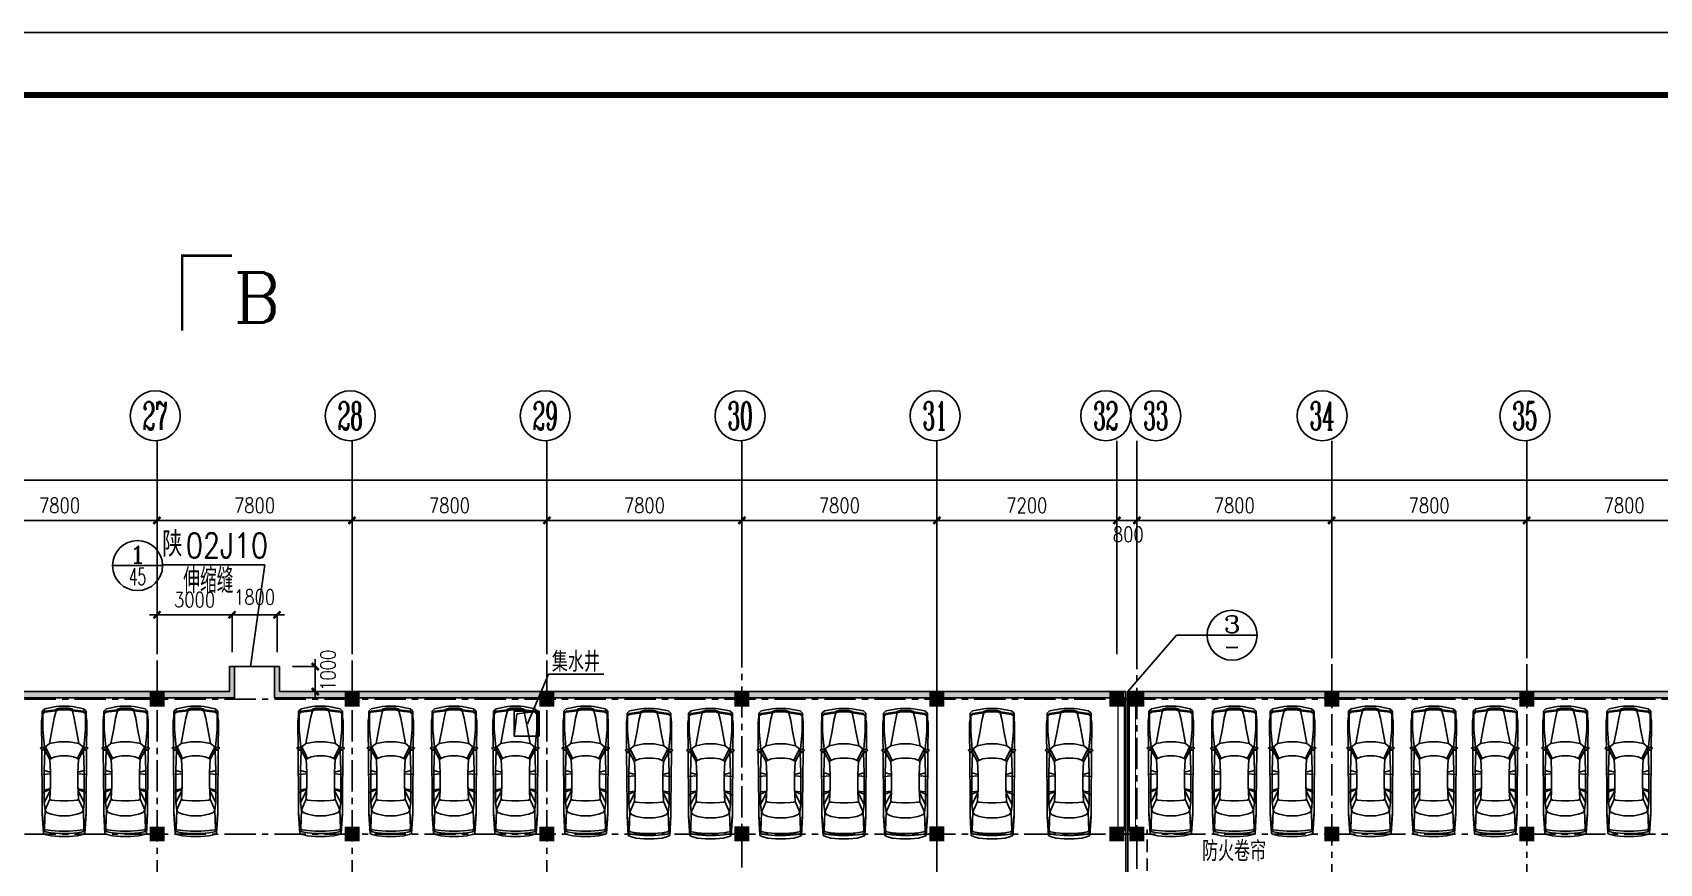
# Model space of a CAD drawing. Extents: x -542930 to 249594, y -301235 to 84515.
# Drawn here: x 99945 to 165040, y -124238 to -90985 of the extents above; entities that cross this region are included whole.
import ezdxf
from ezdxf.enums import TextEntityAlignment as Align

# ---------------------------------------------------------------- set-up
doc = ezdxf.new("R2010")
doc.units = 0
doc.header["$LTSCALE"] = 1000
doc.header["$MEASUREMENT"] = 0
doc.linetypes.add('CENTER', pattern=[2, 1.25, -0.25, 0.25, -0.25])
doc.linetypes.add('DASHED', pattern=[0.75, 0.5, -0.25])
doc.layers.get('0').update_dxf_attribs({"linetype": 'CONTINUOUS'})
doc.layers.get('DEFPOINTS').update_dxf_attribs({"linetype": 'CONTINUOUS'})
for name, color, linetype in [('A-CH-TEXT', 2, 'CONTINUOUS'), ('A-COLUMN', 5, 'CONTINUOUS'), ('A-FURN', 251, 'CONTINUOUS'), ('A-GRID', 1, 'CENTER'), ('A-STAIR', 3, 'CONTINUOUS'), ('AXIS', 3, 'CONTINUOUS'), ('AXIS_TEXT', 7, 'CONTINUOUS'), ('OTHER', 7, 'CONTINUOUS'), ('PUB_DIM', 3, 'CONTINUOUS'), ('PUB_TITLE', 4, 'CONTINUOUS'), ('TEXT', 7, 'CONTINUOUS'), ('WALL', 255, 'CONTINUOUS'), ('中文', 2, 'CONTINUOUS')]:
    doc.layers.add(name, color=color, linetype=linetype)
doc.styles.add('_HZTXT', font='txt.shx', dxfattribs={"width": 0.8, "bigfont": 'hztxt.shx'})
doc.styles.add('COMP', font='complex', dxfattribs={"bigfont": 'hztxt'})
doc.styles.add('COMPLEX', font='COMPLEX')
doc.styles.add('DIM_FONT', font='SIMPLEX.shx', dxfattribs={"width": 0.8})
doc.styles.add('HZXY', font='romans.shx', dxfattribs={"width": 0.8, "bigfont": 'hztxt.shx'})
doc.dimstyles.new('AXIS200', dxfattribs={"dimscale": 2, "dimtxt": 300, "dimasz": 1, "dimexe": 250, "dimexo": 300, "dimgap": 150, "dimtad": 1, "dimdec": 0, "dimdsep": 46, "dimtxsty": 'DIM_FONT', "dimblk": '_DIMX', "dimblk1": '_DIMX', "dimblk2": '_DIMX', "dimsah": 1, "dimcen": 5, "dimse1": 1, "dimse2": 1, "dimclrt": 7, "dimadec": 0, "dimazin": 0, "dimtfac": 1, "dimtdec": 0, "dimtix": 1, "dimtmove": 2, "dimatfit": 3, "dimldrblk": '_DIMX', "dimfxl": 1, "dimarcsym": 0})

# ---------------------------------------------------------------- blocks, each defined once
blk = doc.blocks.new('_DIMX')
blk.add_line((-150, 0), (150, 0))
at = {"const_width": 50}
blk.add_lwpolyline([(-70, -70), (70, 70)], dxfattribs=at)
blk = doc.blocks.new('*D406')
at = {"layer": 'DEFPOINTS', "color": 0, "transparency": 16777216}
for p in [(-70073, -107895), (226927, -107895), (-70073, -108895)]:
    blk.add_point(p, dxfattribs=at)
at = {"layer": 'PUB_DIM', "color": 0, "lineweight": -2, "transparency": 16777216}
blk.add_line((226925, -108895), (-70071, -108895), dxfattribs=at)
at = {"layer": 'PUB_DIM', "color": 0, "lineweight": -2, "transparency": 16777216, "xscale": 2, "yscale": 2, "zscale": 2, "rotation": 180}
blk.add_blockref('_DIMX', (-70073, -108895), dxfattribs=at)
at = {"layer": 'PUB_DIM', "color": 0, "lineweight": -2, "transparency": 16777216, "xscale": 2, "yscale": 2, "zscale": 2}
blk.add_blockref('_DIMX', (226927, -108895), dxfattribs=at)
at = {"layer": 'PUB_DIM', "color": 7, "transparency": 16777216, "insert": (70165, -108187), "char_height": 600, "attachment_point": 5, "style": 'DIM_FONT'}
blk.add_mtext('297000', dxfattribs=at)
blk = doc.blocks.new('_INDEX')
blk.add_line((-0.5, 0), (0.5, 0))
blk.add_circle((0, 0), 0.5)
at = {"style": 'COMP'}
for tag, width, p, p2 in [('1', 2.333333, (-0.17, 0.05), (0.17, 0.05)), ('-', 1.166667, (-0.17, -0.39), (0.17, -0.39))]:
    blk.add_attdef(tag, text='', height=0.34, dxfattribs=dict(at, width=width)).set_placement(p, p2, align=Align.FIT)
blk = doc.blocks.new('M_F27')
for p, q in [((-2489, 522), (-2426, 736)), ((-2426, 736), (-2389, 824)), ((-2389, 824), (-1610, 874)), ((-2389, 824), (-1560, 874)), ((-2264, 812), (-2389, 824)), ((-2326, 736), (-2364, 522)), ((-2326, 736), (-2351, 596)), ((-2326, 736), (-2288, 811)), ((-2200, 786), (-2288, 811)), ((-2276, 522), (-2238, 736)), ((-2200, 786), (-2238, 736)), ((-1560, 874), (-2212, 815)), ((-2208, 815), (-2211, 814)), ((-1660, 862), (-2208, 815)), ((-1446, 761), (-2200, 786)), ((-1560, 874), (-1660, 862)), ((-1622, 510), (-1547, 698)), ((-1617, 869), (-1620, 866)), ((-1208, 874), (-1610, 874)), ((-1547, 698), (-1446, 761)), ((-1145, 799), (-1446, 761)), ((-1019, 572), (-1446, 761)), ((-1208, 874), (980, 889)), ((-1145, 799), (-682, 557)), ((-1145, 799), (124, 799)), ((-743, 849), (-793, 874)), ((-730, 799), (-743, 849)), ((-630, 555), (-730, 799)), ((-642, 799), (-605, 554)), ((-2, 547), (-27, 877)), ((124, 799), (61, 547)), ((941, 773), (124, 799)), ((564, 572), (941, 773)), ((1079, 748), (614, 522)), ((941, 773), (941, 874)), ((983, 777), (941, 773)), ((941, 773), (987, 765)), ((980, 902), (995, 790)), ((980, 790), (980, 898)), ((995, 790), (980, 790)), ((980, 790), (992, 746)), ((984, 905), (1020, 939)), ((992, 746), (1021, 747)), ((995, 790), (1022, 746)), ((1022, 748), (995, 790)), ((1021, 747), (1022, 748)), ((1053, 768), (1022, 746)), ((1036, 935), (1062, 857)), ((1036, 756), (1079, 748)), ((1051, 889), (1497, 893)), ((1057, 776), (1062, 857)), ((1770, 849), (1058, 784)), ((1204, 585), (1079, 748)), ((1506, 899), (2121, 899)), ((2461, 849), (1770, 849)), ((2272, 876), (2121, 899)), ((2272, 876), (2272, 874)), ((2437, 851), (2272, 876)), ((2511, 874), (2287, 874)), ((2398, 849), (2461, 773)), ((2437, 850), (2433, 851)), ((2498, 773), (2436, 849)), ((2511, 874), (2450, 850)), ((2461, 773), (2523, 321)), ((2561, 321), (2498, 773)), ((2599, 773), (2511, 874)), ((2599, 773), (2687, 321)), ((-2489, 522), (-2514, 196)), ((-2514, -206), (-2514, 196)), ((-2364, 522), (-2389, 196)), ((-2389, -206), (-2389, 196)), ((-2351, 594), (-2351, 596)), ((-2301, 196), (-2276, 522)), ((-2301, 196), (-2301, -206)), ((-1622, 510), (-1685, 196)), ((-1685, -206), (-1685, 196)), ((-1082, 145), (-1070, 371)), ((-1082, 145), (-1082, -156)), ((-1070, 371), (-1057, 510)), ((-1019, 572), (-1057, 510)), ((-680, 556), (-1019, 572)), ((-1019, 572), (-479, 547)), ((-680, 556), (-630, 555)), ((-605, 554), (-630, 555)), ((-479, 547), (-605, 554)), ((61, 547), (-479, 547)), ((61, 547), (564, 572)), ((564, 572), (614, 522)), ((614, 522), (677, 371)), ((677, 371), (714, 145)), ((714, -156), (714, 145)), ((1795, 472), (1204, 585)), ((1280, 196), (1204, 585)), ((1280, 196), (1280, -206)), ((2222, 397), (1795, 472)), ((2523, 321), (2222, 397)), ((2523, 321), (2586, 321)), ((2523, 321), (2561, 196)), ((2580, 196), (2542, 321)), ((2561, 196), (2561, -206)), ((2611, 196), (2574, 321)), ((2580, 321), (2618, 196)), ((2580, 196), (2580, -206)), ((2611, 196), (2611, -206)), ((2618, -206), (2618, 196)), ((2687, 321), (2699, 196)), ((2699, -206), (2699, 196)), ((-2489, -533), (-2514, -206)), ((-2489, -533), (-2426, -747)), ((-2389, -206), (-2364, -533)), ((-2326, -747), (-2364, -533)), ((-2351, -607), (-2351, -605)), ((-2351, -607), (-2326, -747)), ((-2276, -533), (-2301, -206)), ((-2276, -533), (-2238, -747)), ((-1685, -206), (-1622, -520)), ((-1622, -520), (-1547, -709)), ((-1019, -583), (-1446, -772)), ((-682, -568), (-1145, -809)), ((-1070, -382), (-1082, -156)), ((-1057, -520), (-1070, -382)), ((-1019, -583), (-1057, -520)), ((-479, -558), (-1019, -583)), ((-1019, -583), (-680, -567)), ((-730, -809), (-630, -566)), ((-680, -567), (-682, -568)), ((-680, -567), (-630, -566)), ((-605, -565), (-642, -809)), ((-630, -566), (-605, -565)), ((-605, -565), (-479, -558)), ((61, -558), (-479, -558)), ((-2, -558), (-27, -884)), ((61, -558), (124, -809)), ((564, -583), (61, -558)), ((614, -533), (564, -583)), ((564, -583), (941, -784)), ((677, -382), (614, -533)), ((1079, -759), (614, -533)), ((714, -156), (677, -382)), ((1204, -596), (1079, -759)), ((1204, -596), (1280, -206)), ((1795, -483), (1204, -596)), ((1795, -483), (2222, -407)), ((2523, -332), (2222, -407)), ((2523, -332), (2461, -784)), ((2561, -332), (2498, -784)), ((2523, -332), (2561, -206)), ((2586, -332), (2523, -332)), ((2580, -206), (2542, -332)), ((2618, -6), (2561, -6)), ((2574, -332), (2611, -206)), ((2618, -206), (2580, -332)), ((2687, -332), (2599, -784)), ((2687, -332), (2699, -206)), ((-2426, -747), (-2389, -835)), ((-2389, -835), (-2264, -823)), ((-1560, -885), (-2389, -835)), ((-1610, -885), (-2389, -835)), ((-2326, -747), (-2288, -822)), ((-2288, -822), (-2200, -797)), ((-2200, -797), (-2238, -747)), ((-2212, -826), (-1560, -885)), ((-2208, -826), (-2211, -825)), ((-1660, -872), (-2208, -826)), ((-1446, -772), (-2200, -797)), ((-1560, -885), (-1660, -872)), ((-1621, -877), (-1617, -880)), ((-1610, -885), (-1208, -885)), ((-1547, -709), (-1446, -772)), ((-1145, -809), (-1446, -772)), ((-1208, -885), (980, -900)), ((-1145, -809), (124, -809)), ((-743, -860), (-793, -885)), ((-743, -860), (-730, -809)), ((941, -784), (124, -809)), ((987, -776), (941, -784)), ((983, -788), (941, -784)), ((941, -885), (941, -784)), ((992, -757), (980, -800)), ((995, -800), (980, -800)), ((995, -800), (980, -913)), ((980, -909), (980, -800)), ((984, -916), (1020, -950)), ((992, -757), (1021, -758)), ((995, -800), (1022, -757)), ((1022, -758), (995, -800)), ((1021, -758), (1022, -758)), ((1022, -757), (1053, -779)), ((1036, -767), (1079, -759)), ((1036, -946), (1062, -867)), ((1051, -901), (1497, -904)), ((1057, -787), (1062, -867)), ((1770, -860), (1058, -795)), ((2121, -910), (1506, -910)), ((1770, -860), (2461, -860)), ((2121, -910), (2272, -887)), ((2270, -887), (2121, -910)), ((2437, -861), (2272, -887)), ((2272, -885), (2272, -887)), ((2285, -885), (2511, -885)), ((2398, -860), (2461, -784)), ((2436, -860), (2498, -784)), ((2437, -861), (2436, -860)), ((2450, -861), (2511, -885)), ((2599, -784), (2511, -885))]:
    blk.add_line(p, q)
for centre, start, end in [((990, 898), 132.96497, 179.74535), ((1027, 932), 18.15727, 132.96497), ((1047, 776), 305.15418, 356.86364), ((990, -909), 180.25465, 227.03503), ((1027, -942), 227.03503, 341.84273), ((1047, -787), 3.17983, 54.84582)]:
    blk.add_arc(centre, 10, start, end)
at = {"width": 0.8, "flags": 9}
for tag in ['XSIZE', 'YSIZE']:
    blk.add_attdef(tag, (0, 0), '', height=0.5, dxfattribs=at)
blk = doc.blocks.new('_FZH')
blk.add_solid([(-0.5, -0.5), (0.5, -0.5), (-0.5, 0.5), (0.5, 0.5)])
blk = doc.blocks.new('*D470')
at = {"layer": 'DEFPOINTS', "color": 0, "transparency": 16777216}
for p in [(112257, -116357), (111257, -117357), (112257, -117357)]:
    blk.add_point(p, dxfattribs=at)
at = {"layer": 'PUB_DIM', "color": 0, "lineweight": -2, "transparency": 16777216}
blk.add_line((111257, -116359), (111257, -117355), dxfattribs=at)
at = {"layer": 'PUB_DIM', "color": 0, "lineweight": -2, "transparency": 16777216, "xscale": 2, "yscale": 2, "zscale": 2}
for p, rotation in [((111257, -116357), 90), ((111257, -117357), 270)]:
    blk.add_blockref('_DIMX', p, dxfattribs=dict(at, rotation=rotation))
at = {"layer": 'PUB_DIM', "color": 7, "transparency": 16777216, "insert": (111764, -116506), "char_height": 600, "attachment_point": 5, "rotation": 90, "style": 'DIM_FONT'}
blk.add_mtext('1000', dxfattribs=at)
blk = doc.blocks.new('*D444')
at = {"layer": 'DEFPOINTS', "color": 0, "transparency": 16777216}
for p in [(136127, -110510), (128327, -114910), (136127, -114910)]:
    blk.add_point(p, dxfattribs=at)
at = {"layer": 'PUB_DIM', "color": 0, "lineweight": -2, "transparency": 16777216}
blk.add_line((128329, -110510), (136125, -110510), dxfattribs=at)
at = {"layer": 'PUB_DIM', "color": 0, "lineweight": -2, "transparency": 16777216, "xscale": 2, "yscale": 2, "zscale": 2, "rotation": 180}
blk.add_blockref('_DIMX', (128327, -110510), dxfattribs=at)
at = {"layer": 'PUB_DIM', "color": 0, "lineweight": -2, "transparency": 16777216, "xscale": 2, "yscale": 2, "zscale": 2}
blk.add_blockref('_DIMX', (136127, -110510), dxfattribs=at)
at = {"layer": 'PUB_DIM', "color": 7, "transparency": 16777216, "insert": (132227, -109910), "char_height": 600, "attachment_point": 5, "style": 'DIM_FONT'}
blk.add_mtext('7800', dxfattribs=at)
blk = doc.blocks.new('*D445')
at = {"layer": 'DEFPOINTS', "color": 0, "transparency": 16777216}
for p in [(104925, -110508), (97125, -114908), (104925, -114908)]:
    blk.add_point(p, dxfattribs=at)
at = {"layer": 'PUB_DIM', "color": 0, "lineweight": -2, "transparency": 16777216}
blk.add_line((97127, -110508), (104923, -110508), dxfattribs=at)
at = {"layer": 'PUB_DIM', "color": 0, "lineweight": -2, "transparency": 16777216, "xscale": 2, "yscale": 2, "zscale": 2, "rotation": 180}
blk.add_blockref('_DIMX', (97125, -110508), dxfattribs=at)
at = {"layer": 'PUB_DIM', "color": 0, "lineweight": -2, "transparency": 16777216, "xscale": 2, "yscale": 2, "zscale": 2}
blk.add_blockref('_DIMX', (104925, -110508), dxfattribs=at)
at = {"layer": 'PUB_DIM', "color": 7, "transparency": 16777216, "insert": (101025, -109908), "char_height": 600, "attachment_point": 5, "style": 'DIM_FONT'}
blk.add_mtext('7800', dxfattribs=at)
blk = doc.blocks.new('*D448')
at = {"layer": 'DEFPOINTS', "color": 0, "transparency": 16777216}
for p in [(112727, -110510), (112727, -114910), (120527, -114910)]:
    blk.add_point(p, dxfattribs=at)
at = {"layer": 'PUB_DIM', "color": 0, "lineweight": -2, "transparency": 16777216}
blk.add_line((120525, -110510), (112729, -110510), dxfattribs=at)
at = {"layer": 'PUB_DIM', "color": 0, "lineweight": -2, "transparency": 16777216, "xscale": 2, "yscale": 2, "zscale": 2, "rotation": 180}
blk.add_blockref('_DIMX', (112727, -110510), dxfattribs=at)
at = {"layer": 'PUB_DIM', "color": 0, "lineweight": -2, "transparency": 16777216, "xscale": 2, "yscale": 2, "zscale": 2}
blk.add_blockref('_DIMX', (120527, -110510), dxfattribs=at)
at = {"layer": 'PUB_DIM', "color": 7, "transparency": 16777216, "insert": (116627, -109910), "char_height": 600, "attachment_point": 5, "style": 'DIM_FONT'}
blk.add_mtext('7800', dxfattribs=at)
blk = doc.blocks.new('*D449')
at = {"layer": 'DEFPOINTS', "color": 0, "transparency": 16777216}
for p in [(104927, -114287), (104927, -115287), (107928, -115287)]:
    blk.add_point(p, dxfattribs=at)
at = {"layer": 'PUB_DIM', "color": 0, "lineweight": -2, "transparency": 16777216}
blk.add_line((107926, -114287), (104929, -114287), dxfattribs=at)
at = {"layer": 'PUB_DIM', "color": 0, "lineweight": -2, "transparency": 16777216, "xscale": 2, "yscale": 2, "zscale": 2, "rotation": 180}
blk.add_blockref('_DIMX', (104927, -114287), dxfattribs=at)
at = {"layer": 'PUB_DIM', "color": 0, "lineweight": -2, "transparency": 16777216, "xscale": 2, "yscale": 2, "zscale": 2}
blk.add_blockref('_DIMX', (107928, -114287), dxfattribs=at)
at = {"layer": 'PUB_DIM', "color": 7, "transparency": 16777216, "insert": (106427, -113687), "char_height": 600, "attachment_point": 5, "style": 'DIM_FONT'}
blk.add_mtext('3000', dxfattribs=at)
blk = doc.blocks.new('*D450')
at = {"layer": 'DEFPOINTS', "color": 0, "transparency": 16777216}
for p in [(107928, -114287), (107928, -115287), (109728, -115287)]:
    blk.add_point(p, dxfattribs=at)
at = {"layer": 'PUB_DIM', "color": 0, "lineweight": -2, "transparency": 16777216}
blk.add_line((109726, -114287), (107930, -114287), dxfattribs=at)
at = {"layer": 'PUB_DIM', "color": 0, "lineweight": -2, "transparency": 16777216, "xscale": 2, "yscale": 2, "zscale": 2, "rotation": 180}
blk.add_blockref('_DIMX', (107928, -114287), dxfattribs=at)
at = {"layer": 'PUB_DIM', "color": 0, "lineweight": -2, "transparency": 16777216, "xscale": 2, "yscale": 2, "zscale": 2}
blk.add_blockref('_DIMX', (109728, -114287), dxfattribs=at)
at = {"layer": 'PUB_DIM', "color": 7, "transparency": 16777216, "insert": (108828, -113580), "char_height": 600, "attachment_point": 5, "style": 'DIM_FONT'}
blk.add_mtext('1800', dxfattribs=at)
blk = doc.blocks.new('*D451')
at = {"layer": 'DEFPOINTS', "color": 0, "transparency": 16777216}
for p in [(112727, -110510), (104927, -114910), (112727, -114910)]:
    blk.add_point(p, dxfattribs=at)
at = {"layer": 'PUB_DIM', "color": 0, "lineweight": -2, "transparency": 16777216}
blk.add_line((104929, -110510), (112725, -110510), dxfattribs=at)
at = {"layer": 'PUB_DIM', "color": 0, "lineweight": -2, "transparency": 16777216, "xscale": 2, "yscale": 2, "zscale": 2, "rotation": 180}
blk.add_blockref('_DIMX', (104927, -110510), dxfattribs=at)
at = {"layer": 'PUB_DIM', "color": 0, "lineweight": -2, "transparency": 16777216, "xscale": 2, "yscale": 2, "zscale": 2}
blk.add_blockref('_DIMX', (112727, -110510), dxfattribs=at)
at = {"layer": 'PUB_DIM', "color": 7, "transparency": 16777216, "insert": (108827, -109910), "char_height": 600, "attachment_point": 5, "style": 'DIM_FONT'}
blk.add_mtext('7800', dxfattribs=at)
blk = doc.blocks.new('*D452')
at = {"layer": 'DEFPOINTS', "color": 0, "transparency": 16777216}
for p in [(120527, -110510), (120527, -114910), (128327, -114910)]:
    blk.add_point(p, dxfattribs=at)
at = {"layer": 'PUB_DIM', "color": 0, "lineweight": -2, "transparency": 16777216}
blk.add_line((128325, -110510), (120529, -110510), dxfattribs=at)
at = {"layer": 'PUB_DIM', "color": 0, "lineweight": -2, "transparency": 16777216, "xscale": 2, "yscale": 2, "zscale": 2, "rotation": 180}
blk.add_blockref('_DIMX', (120527, -110510), dxfattribs=at)
at = {"layer": 'PUB_DIM', "color": 0, "lineweight": -2, "transparency": 16777216, "xscale": 2, "yscale": 2, "zscale": 2}
blk.add_blockref('_DIMX', (128327, -110510), dxfattribs=at)
at = {"layer": 'PUB_DIM', "color": 7, "transparency": 16777216, "insert": (124427, -109910), "char_height": 600, "attachment_point": 5, "style": 'DIM_FONT'}
blk.add_mtext('7800', dxfattribs=at)
blk = doc.blocks.new('_AXISO')
blk.add_circle((0, 0), 0.5)
at = {"layer": 'AXIS_TEXT', "style": 'COMPLEX', "width": 1.041667}
blk.add_attdef('A', text='', height=0.56, dxfattribs=at).set_placement((-0.25, -0.28), (0.25, -0.28), align=Align.FIT)
blk = doc.blocks.new('*D453')
at = {"layer": 'DEFPOINTS', "color": 0, "transparency": 16777216}
for p in [(159727, -110510), (159727, -114910), (167527, -114910)]:
    blk.add_point(p, dxfattribs=at)
at = {"layer": 'PUB_DIM', "color": 0, "lineweight": -2, "transparency": 16777216}
blk.add_line((167525, -110510), (159729, -110510), dxfattribs=at)
at = {"layer": 'PUB_DIM', "color": 0, "lineweight": -2, "transparency": 16777216, "xscale": 2, "yscale": 2, "zscale": 2, "rotation": 180}
blk.add_blockref('_DIMX', (159727, -110510), dxfattribs=at)
at = {"layer": 'PUB_DIM', "color": 0, "lineweight": -2, "transparency": 16777216, "xscale": 2, "yscale": 2, "zscale": 2}
blk.add_blockref('_DIMX', (167527, -110510), dxfattribs=at)
at = {"layer": 'PUB_DIM', "color": 7, "transparency": 16777216, "insert": (163627, -109910), "char_height": 600, "attachment_point": 5, "style": 'DIM_FONT'}
blk.add_mtext('7800', dxfattribs=at)
blk = doc.blocks.new('*D454')
at = {"layer": 'DEFPOINTS', "color": 0, "transparency": 16777216}
for p in [(144127, -110510), (144127, -114910), (151927, -114910)]:
    blk.add_point(p, dxfattribs=at)
at = {"layer": 'PUB_DIM', "color": 0, "lineweight": -2, "transparency": 16777216}
blk.add_line((151925, -110510), (144129, -110510), dxfattribs=at)
at = {"layer": 'PUB_DIM', "color": 0, "lineweight": -2, "transparency": 16777216, "xscale": 2, "yscale": 2, "zscale": 2, "rotation": 180}
blk.add_blockref('_DIMX', (144127, -110510), dxfattribs=at)
at = {"layer": 'PUB_DIM', "color": 0, "lineweight": -2, "transparency": 16777216, "xscale": 2, "yscale": 2, "zscale": 2}
blk.add_blockref('_DIMX', (151927, -110510), dxfattribs=at)
at = {"layer": 'PUB_DIM', "color": 7, "transparency": 16777216, "insert": (148027, -109910), "char_height": 600, "attachment_point": 5, "style": 'DIM_FONT'}
blk.add_mtext('7800', dxfattribs=at)
blk = doc.blocks.new('*D455')
at = {"layer": 'DEFPOINTS', "color": 0, "transparency": 16777216}
for p in [(143327, -110510), (136127, -114910), (143327, -114910)]:
    blk.add_point(p, dxfattribs=at)
at = {"layer": 'PUB_DIM', "color": 0, "lineweight": -2, "transparency": 16777216}
blk.add_line((136129, -110510), (143325, -110510), dxfattribs=at)
at = {"layer": 'PUB_DIM', "color": 0, "lineweight": -2, "transparency": 16777216, "xscale": 2, "yscale": 2, "zscale": 2, "rotation": 180}
blk.add_blockref('_DIMX', (136127, -110510), dxfattribs=at)
at = {"layer": 'PUB_DIM', "color": 0, "lineweight": -2, "transparency": 16777216, "xscale": 2, "yscale": 2, "zscale": 2}
blk.add_blockref('_DIMX', (143327, -110510), dxfattribs=at)
at = {"layer": 'PUB_DIM', "color": 7, "transparency": 16777216, "insert": (139727, -109910), "char_height": 600, "attachment_point": 5, "style": 'DIM_FONT'}
blk.add_mtext('7200', dxfattribs=at)
blk = doc.blocks.new('*D456')
at = {"layer": 'DEFPOINTS', "color": 0, "transparency": 16777216}
for p in [(143329, -110510), (143329, -114910), (144129, -114910)]:
    blk.add_point(p, dxfattribs=at)
at = {"layer": 'PUB_DIM', "color": 0, "lineweight": -2, "transparency": 16777216}
blk.add_line((144127, -110510), (143331, -110510), dxfattribs=at)
at = {"layer": 'PUB_DIM', "color": 0, "lineweight": -2, "transparency": 16777216, "xscale": 2, "yscale": 2, "zscale": 2, "rotation": 180}
blk.add_blockref('_DIMX', (143329, -110510), dxfattribs=at)
at = {"layer": 'PUB_DIM', "color": 0, "lineweight": -2, "transparency": 16777216, "xscale": 2, "yscale": 2, "zscale": 2}
blk.add_blockref('_DIMX', (144129, -110510), dxfattribs=at)
at = {"layer": 'PUB_DIM', "color": 7, "transparency": 16777216, "insert": (143788, -111072), "char_height": 600, "attachment_point": 5, "style": 'DIM_FONT'}
blk.add_mtext('800', dxfattribs=at)
blk = doc.blocks.new('*D457')
at = {"layer": 'DEFPOINTS', "color": 0, "transparency": 16777216}
for p in [(151925, -110510), (151925, -114910), (159725, -114910)]:
    blk.add_point(p, dxfattribs=at)
at = {"layer": 'PUB_DIM', "color": 0, "lineweight": -2, "transparency": 16777216}
blk.add_line((159723, -110510), (151927, -110510), dxfattribs=at)
at = {"layer": 'PUB_DIM', "color": 0, "lineweight": -2, "transparency": 16777216, "xscale": 2, "yscale": 2, "zscale": 2, "rotation": 180}
blk.add_blockref('_DIMX', (151925, -110510), dxfattribs=at)
at = {"layer": 'PUB_DIM', "color": 0, "lineweight": -2, "transparency": 16777216, "xscale": 2, "yscale": 2, "zscale": 2}
blk.add_blockref('_DIMX', (159725, -110510), dxfattribs=at)
at = {"layer": 'PUB_DIM', "color": 7, "transparency": 16777216, "insert": (155825, -109910), "char_height": 600, "attachment_point": 5, "style": 'DIM_FONT'}
blk.add_mtext('7800', dxfattribs=at)

msp = doc.modelspace()

# ---------------------------------------------------------------- hatches: boundary and pattern name
msp.add_hatch(color=256).paths.add_polyline_path([(117205.406, -117358.951), (117099.656, -117608.951), (120527.295, -117608.951), (120527.295, -117358.951)])
h = msp.add_hatch(color=256)
h.paths.add_polyline_path([(159727.295, -117608.951), (159727.295, -117358.951), (151927.295, -117358.951), (151927.295, -117608.951)])
h.paths.add_polyline_path([(159727.295, -117358.951), (159727.295, -117608.951), (164092.901, -117608.951), (164198.651, -117358.951)])
h.paths.add_polyline_path([(164198.651, -117358.951), (164092.901, -117608.951), (167527.295, -117608.951), (167527.295, -117358.951)])
h.paths.add_polyline_path([(175327.295, -117608.951), (175327.295, -117358.951), (167527.295, -117358.951), (167527.295, -117608.951)])
h.paths.add_polyline_path([(175327.295, -117358.951), (175327.295, -117608.951), (183002.487, -117608.951), (183002.487, -117658.951), (183127.295, -117658.951), (183127.295, -117358.951), (180598.18, -117358.951)])
h.paths.add_polyline_path([(183127.295, -117358.951), (183127.295, -117658.951), (183252.487, -117658.951), (183252.487, -117608.951), (190927.295, -117608.951), (190927.295, -117358.951)])
at = {"layer": 'PUB_DIM'}
h = msp.add_hatch(color=256, dxfattribs=at)
h.paths.add_polyline_path([(89327.295, -117358.951), (81527.295, -117358.951), (81527.295, -117658.951), (81652.487, -117658.951), (81652.487, -117608.951), (89327.295, -117608.951)])
h.paths.add_polyline_path([(97127.295, -117358.951), (89327.295, -117358.951), (89327.295, -117608.951), (97127.295, -117608.951)])
h.paths.add_polyline_path([(104927.295, -117358.951), (97127.295, -117358.951), (97127.295, -117608.951), (104927.295, -117608.951)])
h.paths.add_polyline_path([(108027.701, -116358.951), (107827.701, -116358.951), (107827.701, -117358.951), (104927.295, -117358.951), (104927.295, -117608.951), (108027.701, -117608.951)])
h = msp.add_hatch(color=256, dxfattribs=at)
h.paths.add_polyline_path([(109827.701, -117358.951), (109827.701, -116358.951), (109627.701, -116358.951), (109627.701, -117608.951), (112727.295, -117608.951), (112727.295, -117358.951)])
h.paths.add_polyline_path([(112727.295, -117358.951), (112727.295, -117608.951), (120193.04, -117608.951), (120298.79, -117358.951)])
h.paths.add_polyline_path([(120527.295, -117358.951), (120527.295, -117608.951), (128327.295, -117608.951), (128327.295, -117358.951)])
h.paths.add_polyline_path([(128327.295, -117358.951), (128327.295, -117608.951), (136127.295, -117608.951), (136127.295, -117358.951)])
h = msp.add_hatch(color=256, dxfattribs=at)
h.paths.add_polyline_path([(143687.295, -117358.951), (136127.295, -117358.951), (136127.295, -117608.951), (143377.295, -117608.951), (143377.295, -117658.951), (143627.295, -117658.951), (143627.295, -117608.951), (143687.295, -117608.951)])
h.paths.add_polyline_path([(151927.295, -117358.951), (144127.295, -117358.951), (144127.295, -117608.951), (151927.295, -117608.951)])
msp.add_hatch(color=256, dxfattribs=at).paths.add_polyline_path([(144127.295, -117358.951), (143767.295, -117358.951), (143767.295, -117608.951), (143827.295, -117608.951), (143827.295, -117658.951), (144077.295, -117658.951), (144077.295, -117608.951), (144127.295, -117608.951)])

# ---------------------------------------------------------------- linework, layer by layer
for p, q in [((103145.62, -112319.447), (105145.62, -112319.447)), ((107931.702, -114286.547), (107931.702, -115777.587)), ((109731.702, -114286.547), (109731.702, -115777.587)), ((111257.097, -116358.951), (110340.359, -116358.951))]:
    msp.add_line(p, q)
at = {"const_width": 100}
msp.add_lwpolyline([(107930.315, -99915.23), (105930.315, -99915.23), (105930.315, -102915.23)], dxfattribs=at)
msp.add_circle((104145.62, -112319.447), 1000)
at = {"layer": 'A-GRID'}
for p, q in [((104927.295, -155358.951), (104927.295, -115151.519)), ((112727.295, -155358.951), (112727.295, -115150.745)), ((120527.295, -155358.951), (120527.295, -115149.972)), ((128327.295, -115149.565), (128327.295, -224158.951)), ((144127.295, -164458.951), (144127.295, -115149.565)), ((151927.295, -167516.918), (151927.295, -115149.565)), ((159727.295, -167516.918), (159727.295, -115149.565)), ((-70372.705, -117658.951), (229916.059, -117658.951)), ((-70372.705, -123058.951), (229916.059, -123058.951))]:
    msp.add_line(p, q, dxfattribs=at)
at = {"layer": 'A-STAIR'}
for p, q in [((143687.295, -164758.951), (143687.295, -117358.951)), ((143767.295, -164758.951), (143767.295, -117358.951))]:
    msp.add_line(p, q, dxfattribs=at)
at = {"layer": 'OTHER', "linetype": 'DASHED'}
msp.add_line((144546.46, -129782.828), (144546.46, -122882.828), dxfattribs=at)
at = {"layer": 'PUB_DIM'}
for p, q in [((104927.295, -107319.699), (104927.295, -115862.44)), ((112727.295, -107319.699), (112727.295, -115862.44)), ((120527.295, -107319.699), (120527.295, -115862.44)), ((128327.295, -107319.699), (128327.295, -115862.44)), ((136127.295, -107319.699), (136127.295, -115862.44)), ((143327.295, -107319.699), (143327.295, -115862.44)), ((144127.295, -107319.699), (144127.295, -115862.44)), ((151927.295, -107319.699), (151927.295, -115862.44)), ((159727.295, -107319.699), (159727.295, -115862.44)), ((109243.658, -112293.055), (105142.114, -112293.055)), ((109243.658, -112293.055), (108666.366, -116358.951)), ((136127.295, -115149.565), (136127.295, -224158.951)), ((143767.295, -117358.951), (145710.535, -115105.345)), ((145710.535, -115105.345), (147439.868, -115105.345))]:
    msp.add_line(p, q, dxfattribs=at)
at = {"layer": 'PUB_TITLE'}
for p, q in [((120595.514, -116657.474), (119751.167, -118653.569)), ((120595.514, -116657.474), (122807.917, -116657.474)), ((119217.789, -118149.074), (119217.789, -119149.074)), ((119217.789, -118149.074), (120217.789, -118149.074)), ((119217.789, -119149.074), (119325.195, -118255.297)), ((119325.195, -118255.297), (120217.789, -118149.074)), ((120217.789, -118149.074), (120217.789, -119149.074)), ((119217.789, -119149.074), (120217.789, -119149.074))]:
    msp.add_line(p, q, dxfattribs=at)
at = {"layer": 'TEXT'}
msp.add_lwpolyline([(-122155.993, -301235.058), (-122155.993, -90985.058), (249594.007, -90985.058), (249594.007, -301235.058)], close=True, dxfattribs=at)
at = {"layer": 'TEXT', "const_width": 250}
msp.add_lwpolyline([(-115905.993, -298735.058), (247094.007, -298735.058), (247094.007, -93485.058), (-115905.993, -93485.058)], close=True, dxfattribs=at)
at = {"layer": 'WALL', "color": 54}
for p, q in [((107827.701, -116358.951), (107827.701, -117358.951)), ((107827.701, -116358.951), (109827.701, -116358.951)), ((108027.701, -116358.951), (108027.701, -117608.951)), ((109627.701, -116358.951), (109627.701, -117608.951)), ((109827.701, -116358.951), (109827.701, -117358.951)), ((107827.701, -117358.951), (49980.076, -117358.951)), ((108027.701, -117608.951), (81652.487, -117608.951)), ((143377.295, -117608.951), (109627.701, -117608.951)), ((143687.295, -117358.951), (109827.701, -117358.951)), ((143687.295, -117608.951), (143627.295, -117608.951)), ((201627.701, -117358.951), (143767.295, -117358.951)), ((143827.295, -117608.951), (143767.295, -117608.951)), ((183002.487, -117608.951), (144077.295, -117608.951)), ((143377.295, -122939.58), (143627.295, -122939.58)), ((143827.295, -122939.58), (144077.295, -122939.58))]:
    msp.add_line(p, q, dxfattribs=at)
at = {"layer": 'WALL', "color": 54, "linetype": 'DASHED'}
msp.add_line((112602.487, -123183.951), (112852.487, -123183.951), dxfattribs=at)
at = {"layer": 'WALL', "color": 54, "const_width": 50}
for points in [[(143377.295, -122939.58), (143377.295, -117608.951)], [(143627.295, -122939.58), (143627.295, -117608.951)], [(143827.295, -122939.58), (143827.295, -117608.951)], [(144077.295, -122939.58), (144077.295, -117608.951)]]:
    msp.add_lwpolyline(points, dxfattribs=at)

# ---------------------------------------------------------------- block references
at = {"layer": 'A-COLUMN', "xscale": 600, "yscale": 600, "zscale": 599.9999999999989}
for p in [(104927.295, -117658.951), (112727.295, -117658.951), (120527.295, -117658.951), (128327.295, -117658.951), (136127.295, -117658.951), (143327.295, -117658.951), (144127.295, -117658.951), (151927.295, -117658.951), (159727.295, -117658.951), (104927.295, -123058.951), (112727.295, -123058.951), (120527.295, -123058.951), (128327.295, -123056.42), (136127.295, -123056.42), (143327.295, -123058.951), (144127.295, -123058.951), (151927.295, -123058.951), (159727.295, -123058.951)]:
    msp.add_blockref('_FZH', p, dxfattribs=at)
at = {"layer": 'A-FURN', "color": 251, "rotation": 90}
for p in [(101205.262, -120647.83), (103664.674, -120647.83), (106472.939, -120647.83), (111464.674, -120647.83), (114272.939, -120647.83), (116805.262, -120647.83), (119264.674, -120647.83), (122072.939, -120647.83), (124605.262, -120733.186), (127064.674, -120733.186), (129872.939, -120733.186), (132405.262, -120733.186), (134864.674, -120733.186), (138330.005, -120733.186), (141412.788, -120733.186), (145483.537, -120647.83), (148025.582, -120647.83), (150339.401, -120647.83), (153472.939, -120647.83), (156005.262, -120647.83), (158464.674, -120647.83), (161272.939, -120647.83), (163805.262, -120647.83)]:
    msp.add_blockref('M_F27', p, dxfattribs=at)
at = {"layer": 'AXIS'}
ref = msp.add_blockref('_AXISO', (104855.922, -106322.249), dxfattribs=dict(at, xscale=2000, yscale=2000, zscale=2000))
ref.add_attrib('A', '27', dxfattribs={"layer": 'AXIS_TEXT', "height": 1120, "style": 'COMPLEX', "width": 0.551471}).set_placement((104355.922, -106882.249), (105355.922, -106882.249), align=Align.FIT)
ref = msp.add_blockref('_AXISO', (112655.922, -106322.249), dxfattribs=dict(at, xscale=2000, yscale=2000, zscale=2000))
ref.add_attrib('A', '28', dxfattribs={"layer": 'AXIS_TEXT', "height": 1120, "style": 'COMPLEX', "width": 0.551471}).set_placement((112155.922, -106882.249), (113155.922, -106882.249), align=Align.FIT)
ref = msp.add_blockref('_AXISO', (120455.922, -106322.249), dxfattribs=dict(at, xscale=2000, yscale=2000, zscale=2000))
ref.add_attrib('A', '29', dxfattribs={"layer": 'AXIS_TEXT', "height": 1120, "style": 'COMPLEX', "width": 0.551471}).set_placement((119955.922, -106882.249), (120955.922, -106882.249), align=Align.FIT)
ref = msp.add_blockref('_AXISO', (128255.922, -106322.249), dxfattribs=dict(at, xscale=2000, yscale=2000, zscale=2000))
ref.add_attrib('A', '30', dxfattribs={"layer": 'AXIS_TEXT', "height": 1120, "style": 'COMPLEX', "width": 0.568182}).set_placement((127755.922, -106882.249), (128755.922, -106882.249), align=Align.FIT)
ref = msp.add_blockref('_AXISO', (136055.922, -106322.249), dxfattribs=dict(at, xscale=2000, yscale=2000, zscale=2000))
ref.add_attrib('A', '31', dxfattribs={"layer": 'AXIS_TEXT', "height": 1120, "style": 'COMPLEX', "width": 0.669643}).set_placement((135555.922, -106882.249), (136555.922, -106882.249), align=Align.FIT)
ref = msp.add_blockref('_AXISO', (142884.588, -106322.249), dxfattribs=dict(at, xscale=2000, yscale=2000, zscale=2000))
ref.add_attrib('A', '32', dxfattribs={"layer": 'AXIS_TEXT', "height": 1120, "style": 'COMPLEX', "width": 0.568182}).set_placement((142384.588, -106882.249), (143384.588, -106882.249), align=Align.FIT)
ref = msp.add_blockref('_AXISO', (144888.232, -106322.249), dxfattribs=dict(at, xscale=2000, yscale=2000, zscale=2000))
ref.add_attrib('A', '33', dxfattribs={"layer": 'AXIS_TEXT', "height": 1120, "style": 'COMPLEX', "width": 0.568182}).set_placement((144388.232, -106882.249), (145388.232, -106882.249), align=Align.FIT)
ref = msp.add_blockref('_AXISO', (151542.663, -106322.249), dxfattribs=dict(at, xscale=2000, yscale=2000, zscale=2000))
ref.add_attrib('A', '34', dxfattribs={"layer": 'AXIS_TEXT', "height": 1120, "style": 'COMPLEX', "width": 0.535714}).set_placement((151042.663, -106882.249), (152042.663, -106882.249), align=Align.FIT)
ref = msp.add_blockref('_AXISO', (159655.922, -106322.249), dxfattribs=dict(at, xscale=2000, yscale=2000, zscale=2000))
ref.add_attrib('A', '35', dxfattribs={"layer": 'AXIS_TEXT', "height": 1120, "style": 'COMPLEX', "width": 0.568182}).set_placement((159155.922, -106882.249), (160155.922, -106882.249), align=Align.FIT)
at = {"layer": 'PUB_DIM'}
ref = msp.add_blockref('_INDEX', (147939.868, -115105.345), dxfattribs=dict(at, xscale=2000, yscale=2000, zscale=2000))
ref.add_attrib('1', '3', dxfattribs={"layer": '0', "height": 680, "style": 'COMP', "width": 1.5}).set_placement((147599.868, -115005.345), (148279.868, -115005.345), align=Align.FIT)
ref.add_attrib('-', '-', dxfattribs={"layer": '0', "height": 680, "style": 'COMP', "width": 1.166667}).set_placement((147599.868, -115885.345), (148279.868, -115885.345), align=Align.FIT)

# ---------------------------------------------------------------- texts
at = {"style": 'COMP'}
msp.add_attdef('B', text='', height=2000, dxfattribs=at).set_placement((108930.315, -101588.494), align=Align.MIDDLE)
for tag, text, width, p, p2 in [('1', '1', 2.333333, (103805.62, -112219.447), (104485.62, -112219.447)), ('45', '-', 0.6, (103805.62, -113099.447), (104485.62, -113099.447))]:
    msp.add_attdef(tag, text=text, height=680, dxfattribs=dict(at, width=width)).set_placement(p, p2, align=Align.FIT)
at = {"layer": 'A-CH-TEXT', "color": 7, "style": 'HZXY', "width": 0.8}
for s, p in [('集水井', (120725.254, -116568.685)), ('防火卷帘', (146739.312, -124145.371))]:
    msp.add_text(s, height=800, dxfattribs=at).set_placement(p)
at = {"layer": '中文', "style": '_HZTXT', "width": 0.8}
for s, p in [('陕', (105137.344, -111959.285)), ('02J10', (106076.617, -112013.336))]:
    msp.add_text(s, height=1000, dxfattribs=at).set_placement(p)
at = {"layer": '中文', "style": '_HZTXT', "width": 0.681567}
msp.add_text('伸缩缝', height=1000, dxfattribs=at).set_placement((105973.226, -113423.398), (107985.726, -113423.398), align=Align.FIT)

# ---------------------------------------------------------------- dimensions: what is measured, and where the dimension line sits
at = {"layer": 'PUB_DIM'}
for base, p1, p2, angle, picture, middle in [((-70072.707, -108894.904), (226927.293, -107894.904), (-70072.707, -107894.904), 180, '*D406', (70165.337, -108187.343)), ((107927.702, -114286.547), (109727.702, -115286.547), (107927.702, -115286.547), 180, '*D450', (108827.702, -113579.893)), ((111257.097, -117356.951), (112257.097, -116356.951), (112257.097, -117356.951), 270, '*D470', (111764.373, -116506.351))]:
    dim = msp.add_linear_dim(base=base, p1=p1, p2=p2, angle=angle, dimstyle='AXIS200', dxfattribs=at)
    dim.commit()
    dim.dimension.update_dxf_attribs({"geometry": picture, "text_midpoint": middle, "dimtype": 161})
for base, p1, p2, picture, middle in [((104925.295, -110507.937), (97125.295, -114907.937), (104925.295, -114907.937), '*D445', (101025.295, -109907.937)), ((112727.295, -110509.937), (104927.295, -114909.937), (112727.295, -114909.937), '*D451', (108827.295, -109909.937)), ((112727.295, -110509.937), (120527.295, -114909.937), (112727.295, -114909.937), '*D448', (116627.295, -109909.937)), ((120527.295, -110509.937), (128327.295, -114909.937), (120527.295, -114909.937), '*D452', (124427.295, -109909.937)), ((136127.295, -110509.937), (128327.295, -114909.937), (136127.295, -114909.937), '*D444', (132227.295, -109909.937)), ((143327.295, -110509.937), (136127.295, -114909.937), (143327.295, -114909.937), '*D455', (139727.295, -109909.937)), ((144127.295, -110509.937), (151927.295, -114909.937), (144127.295, -114909.937), '*D454', (148027.295, -109909.937)), ((151925.295, -110509.937), (159725.295, -114909.937), (151925.295, -114909.937), '*D457', (155825.295, -109909.937)), ((159727.295, -110509.937), (167527.295, -114909.937), (159727.295, -114909.937), '*D453', (163627.295, -109909.937))]:
    dim = msp.add_linear_dim(base=base, p1=p1, p2=p2, dimstyle='AXIS200', dxfattribs=at)
    dim.commit()
    dim.dimension.update_dxf_attribs({"geometry": picture, "text_midpoint": middle})
dim = msp.add_linear_dim(base=(143329.295, -110509.937), p1=(144129.295, -114909.937), p2=(143329.295, -114909.937), dimstyle='AXIS200', dxfattribs=at)
dim.commit()
dim.dimension.update_dxf_attribs({"geometry": '*D456', "text_midpoint": (143788.441, -111072.014), "dimtype": 160})
dim = msp.add_aligned_dim(p1=(107927.702, -115286.547), p2=(104927.292, -115286.547), distance=-1000, dimstyle='AXIS200', dxfattribs=at)
dim.commit()
dim.dimension.update_dxf_attribs({"geometry": '*D449', "text_midpoint": (106427.497, -113686.547)})

doc.saveas('drawing.dxf')
